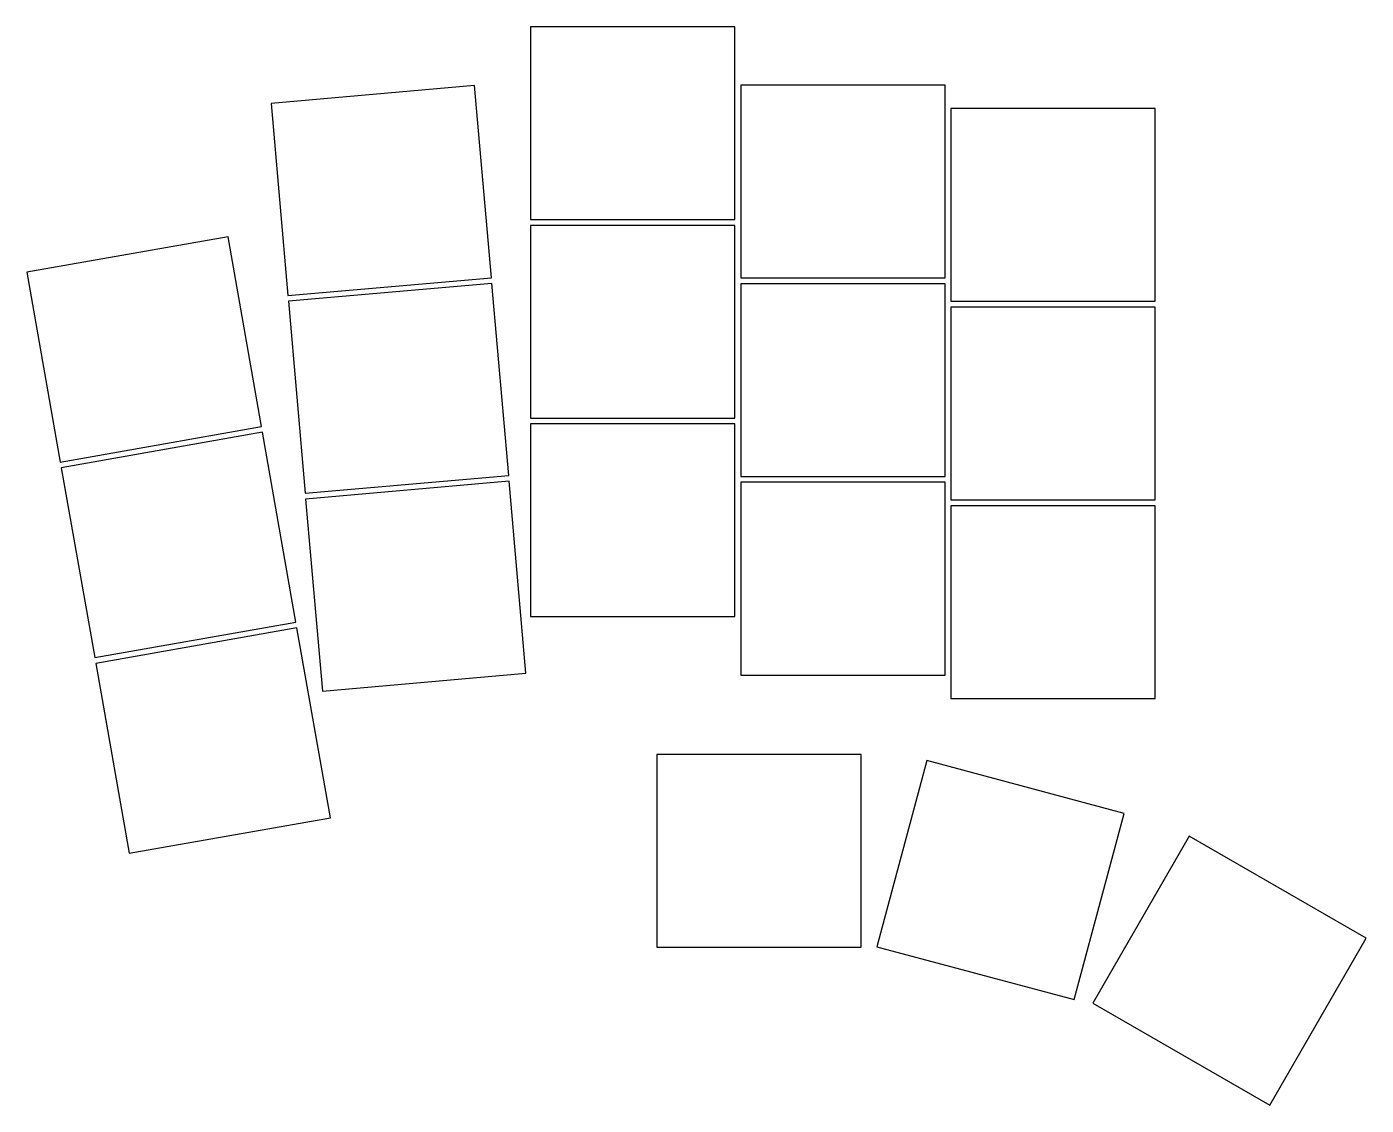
# Model space of a CAD drawing. Header units: millimetres. Extents: x 84 to 199, y -131 to -39.
import ezdxf

# ---------------------------------------------------------------- set-up
doc = ezdxf.new("R2010")
doc.units = ezdxf.units.MM

msp = doc.modelspace()

# ---------------------------------------------------------------- linework, layer by layer
for p, q in [((144.7, -38.89), (127.2, -38.89)), ((127.2, -38.89), (127.2, -55.39)), ((144.7, -55.39), (144.7, -38.89)), ((122.4, -43.93), (104.97, -45.46)), ((123.84, -60.37), (122.4, -43.93)), ((162.7, -43.89), (145.2, -43.89)), ((145.2, -43.89), (145.2, -60.39)), ((162.7, -60.39), (162.7, -43.89)), ((104.97, -45.46), (106.41, -61.89)), ((180.7, -45.89), (163.2, -45.89)), ((163.2, -45.89), (163.2, -62.39)), ((180.7, -62.39), (180.7, -45.89)), ((127.2, -55.39), (144.7, -55.39)), ((144.7, -55.89), (127.2, -55.89)), ((127.2, -55.89), (127.2, -72.39)), ((144.7, -72.39), (144.7, -55.89)), ((101.28, -56.87), (84.05, -59.91)), ((104.15, -73.12), (101.28, -56.87)), ((84.05, -59.91), (86.91, -76.16)), ((106.41, -61.89), (123.84, -60.37)), ((145.2, -60.39), (162.7, -60.39)), ((123.88, -60.87), (106.45, -62.39)), ((125.32, -77.3), (123.88, -60.87)), ((162.7, -60.89), (145.2, -60.89)), ((145.2, -60.89), (145.2, -77.39)), ((162.7, -77.39), (162.7, -60.89)), ((106.45, -62.39), (107.89, -78.83)), ((163.2, -62.39), (180.7, -62.39)), ((180.7, -62.89), (163.2, -62.89)), ((163.2, -62.89), (163.2, -79.39)), ((180.7, -79.39), (180.7, -62.89)), ((86.91, -76.16), (104.15, -73.12)), ((127.2, -72.39), (144.7, -72.39)), ((144.7, -72.89), (127.2, -72.89)), ((127.2, -72.89), (127.2, -89.39)), ((144.7, -89.39), (144.7, -72.89)), ((104.23, -73.61), (87, -76.65)), ((107.1, -89.86), (104.23, -73.61)), ((87, -76.65), (89.86, -92.9)), ((107.89, -78.83), (125.32, -77.3)), ((125.37, -77.8), (107.93, -79.33)), ((126.8, -94.24), (125.37, -77.8)), ((145.2, -77.39), (162.7, -77.39)), ((162.7, -77.89), (145.2, -77.89)), ((145.2, -77.89), (145.2, -94.39)), ((162.7, -94.39), (162.7, -77.89)), ((107.93, -79.33), (109.37, -95.76)), ((163.2, -79.39), (180.7, -79.39)), ((180.7, -79.89), (163.2, -79.89)), ((163.2, -79.89), (163.2, -96.39)), ((180.7, -96.39), (180.7, -79.89)), ((127.2, -89.39), (144.7, -89.39)), ((89.86, -92.9), (107.1, -89.86)), ((107.18, -90.36), (89.95, -93.39)), ((110.05, -106.61), (107.18, -90.36)), ((89.95, -93.39), (92.82, -109.64)), ((109.37, -95.76), (126.8, -94.24)), ((145.2, -94.39), (162.7, -94.39)), ((163.2, -96.39), (180.7, -96.39)), ((155.5, -101.19), (138, -101.19)), ((138, -101.19), (138, -117.69)), ((155.5, -117.69), (155.5, -101.19)), ((161.13, -101.71), (156.86, -117.65)), ((178.03, -106.24), (161.13, -101.71)), ((92.82, -109.64), (110.05, -106.61)), ((173.76, -122.18), (178.03, -106.24)), ((183.61, -108.18), (175.36, -122.47)), ((198.76, -116.93), (183.61, -108.18)), ((190.51, -131.22), (198.76, -116.93)), ((138, -117.69), (155.5, -117.69)), ((156.86, -117.65), (173.76, -122.18)), ((175.36, -122.47), (190.51, -131.22))]:
    msp.add_line(p, q)

doc.saveas('drawing.dxf')
